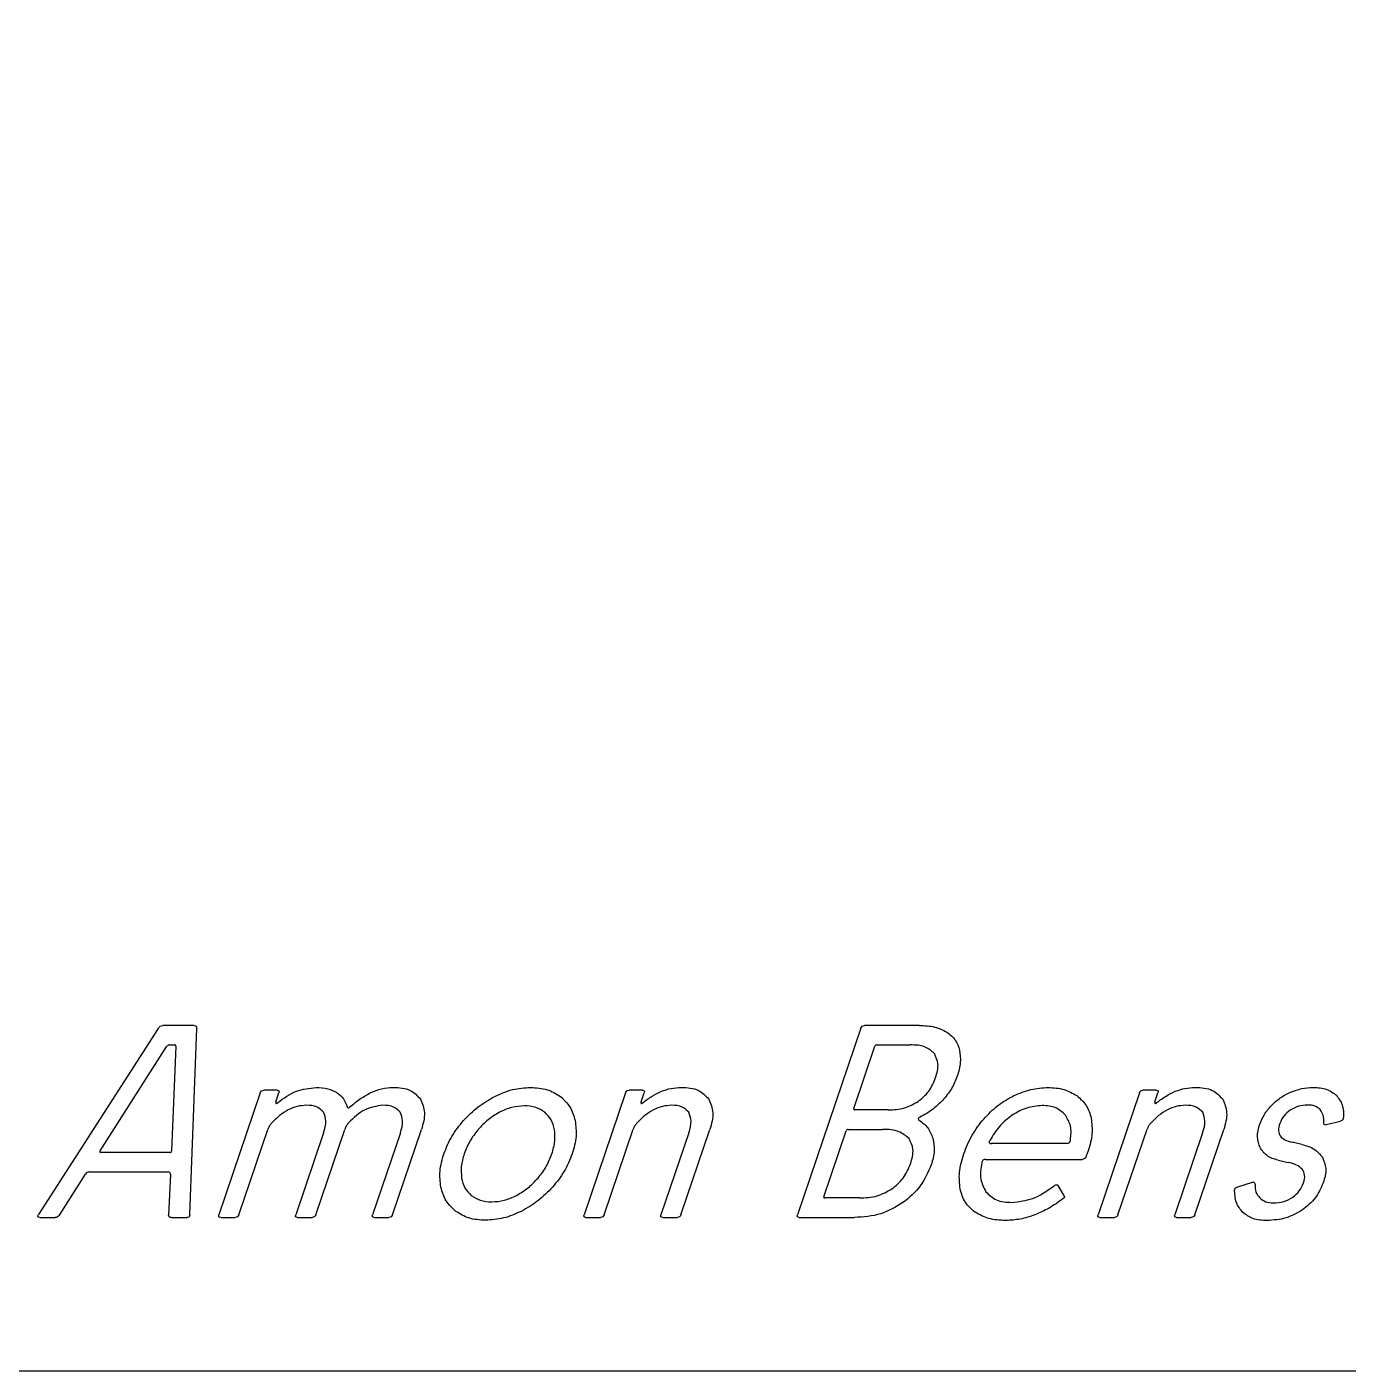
# Model space of a CAD drawing. Header units: millimetres. Extents: x 28 to 158, y -80 to -45.
# Drawn here: x 97.92 to 115.13, y -80 to -62.5 of the extents above; entities that cross this region are included whole.
import ezdxf

# ---------------------------------------------------------------- set-up
doc = ezdxf.new("R2010")
doc.units = ezdxf.units.MM
doc.layers.get('0').update_dxf_attribs({"linetype": 'CONTINUOUS'})

msp = doc.modelspace()

# ---------------------------------------------------------------- linework, layer by layer
for p, q in [((99.629, -75.539), (98.07, -77.961)), ((100.095, -75.5), (99.688, -75.5)), ((100.041, -77.961), (100.129, -75.539)), ((108.78, -75.536), (107.954, -77.964)), ((109.542, -75.5), (108.828, -75.5)), ((98.873, -77.132), (99.742, -75.771)), ((99.77, -75.754), (99.841, -75.754)), ((99.857, -75.771), (99.801, -77.132)), ((108.688, -76.582), (108.964, -75.771)), ((108.988, -75.754), (109.424, -75.754)), ((100.958, -76.379), (100.419, -77.964)), ((101.177, -76.343), (101.005, -76.343)), ((101.16, -76.496), (101.2, -76.379)), ((105.715, -76.379), (105.176, -77.964)), ((105.934, -76.343), (105.763, -76.343)), ((105.918, -76.496), (105.958, -76.379)), ((112.408, -76.379), (111.869, -77.964)), ((112.627, -76.343), (112.455, -76.343)), ((112.61, -76.496), (112.65, -76.379)), ((109.136, -76.6), (108.7, -76.6)), ((114.828, -76.793), (114.843, -76.789)), ((114.843, -76.789), (115.025, -76.746)), ((115.065, -76.714), (115.066, -76.7)), ((100.679, -77.964), (101.057, -76.854)), ((101.782, -76.896), (101.419, -77.964)), ((101.679, -77.964), (102.057, -76.854)), ((102.782, -76.896), (102.419, -77.964)), ((102.679, -77.964), (103.057, -76.854)), ((105.437, -77.964), (105.815, -76.85)), ((106.539, -76.896), (106.176, -77.964)), ((106.437, -77.964), (106.814, -76.854)), ((108.299, -77.729), (108.59, -76.871)), ((108.614, -76.854), (109.064, -76.854)), ((110.452, -77.014), (110.462, -76.996)), ((112.129, -77.964), (112.508, -76.85)), ((113.232, -76.896), (112.869, -77.964)), ((113.129, -77.964), (113.507, -76.854)), ((99.78, -77.154), (98.88, -77.154)), ((111.463, -77.036), (110.481, -77.036)), ((114.526, -77.05), (114.396, -77.021)), ((110.403, -77.243), (111.664, -77.243)), ((114.214, -77.254), (114.347, -77.282)), ((98.341, -77.971), (98.68, -77.436)), ((98.729, -77.407), (99.758, -77.407)), ((99.788, -77.436), (99.763, -77.971)), ((111.426, -77.711), (111.352, -77.582)), ((113.649, -77.632), (113.648, -77.646)), ((113.876, -77.543), (113.684, -77.604)), ((113.892, -77.539), (113.876, -77.543)), ((108.761, -77.746), (108.311, -77.746)), ((98.085, -78), (98.285, -78)), ((99.799, -78), (99.999, -78)), ((100.04, -77.975), (100.041, -77.961)), ((100.442, -78), (100.632, -78)), ((101.442, -78), (101.632, -78)), ((102.442, -78), (102.632, -78)), ((105.199, -78), (105.389, -78)), ((106.199, -78), (106.389, -78)), ((107.978, -78), (108.699, -78)), ((111.892, -78), (112.082, -78)), ((112.892, -78), (113.082, -78))]:
    msp.add_line(p, q)
msp.add_lwpolyline([(28.094, -80), (28.094, -45), (158.094, -45), (158.094, -80)], close=True)
for points, knots in [([(99.629, -75.539), (99.636, -75.528), (99.65, -75.506), (99.676, -75.502), (99.688, -75.5)], [0, 0, 0, 0, 0.003875603, 0.007471311, 0.007471311, 0.007471311, 0.007471311]), ([(100.095, -75.5), (100.107, -75.502), (100.129, -75.505), (100.129, -75.528), (100.129, -75.539)], [0, 0, 0, 0, 0.002959144, 0.00595074, 0.00595074, 0.00595074, 0.00595074]), ([(108.78, -75.536), (108.785, -75.525), (108.794, -75.505), (108.817, -75.502), (108.828, -75.5)], [0, 0, 0, 0, 0.00322778, 0.006340253, 0.006340253, 0.006340253, 0.006340253]), ([(109.542, -75.5), (109.61, -75.502), (109.736, -75.506), (109.849, -75.561), (109.9, -75.586)], [0, 0, 0, 0, 0.0203226, 0.03722103, 0.03722103, 0.03722103, 0.03722103]), ([(109.9, -75.586), (109.94, -75.617), (110.02, -75.678), (110.051, -75.774), (110.067, -75.821)], [0, 0, 0, 0, 0.01485995, 0.02945715, 0.02945715, 0.02945715, 0.02945715]), ([(99.77, -75.754), (99.765, -75.755), (99.754, -75.757), (99.747, -75.766), (99.742, -75.771)], [0, 0, 0, 0, 0.001471724, 0.003372284, 0.003372284, 0.003372284, 0.003372284]), ([(99.857, -75.771), (99.856, -75.766), (99.855, -75.757), (99.846, -75.755), (99.841, -75.754)], [0, 0, 0, 0, 0.001408564, 0.002593998, 0.002593998, 0.002593998, 0.002593998]), ([(108.988, -75.754), (108.982, -75.754), (108.971, -75.756), (108.966, -75.766), (108.964, -75.771)], [0, 0, 0, 0, 0.001556469, 0.003171545, 0.003171545, 0.003171545, 0.003171545]), ([(109.739, -75.866), (109.701, -75.833), (109.611, -75.757), (109.492, -75.755), (109.424, -75.754)], [0, 0, 0, 0, 0.014705, 0.03439807, 0.03439807, 0.03439807, 0.03439807]), ([(109.754, -76.179), (109.772, -76.119), (109.805, -76.011), (109.759, -75.91), (109.739, -75.866)], [0, 0, 0, 0, 0.01806626, 0.03225028, 0.03225028, 0.03225028, 0.03225028]), ([(110.067, -75.821), (110.073, -75.875), (110.086, -75.99), (110.053, -76.101), (110.035, -76.161)], [0, 0, 0, 0, 0.01600541, 0.03439255, 0.03439255, 0.03439255, 0.03439255]), ([(109.527, -76.489), (109.577, -76.448), (109.678, -76.363), (109.728, -76.241), (109.754, -76.179)], [0, 0, 0, 0, 0.01904591, 0.03899679, 0.03899679, 0.03899679, 0.03899679]), ([(110.035, -76.161), (110.012, -76.217), (109.966, -76.331), (109.887, -76.425), (109.847, -76.473)], [0, 0, 0, 0, 0.01806975, 0.03669012, 0.03669012, 0.03669012, 0.03669012]), ([(100.958, -76.379), (100.962, -76.368), (100.972, -76.348), (100.994, -76.344), (101.005, -76.343)], [0, 0, 0, 0, 0.003227731, 0.006339747, 0.006339747, 0.006339747, 0.006339747]), ([(101.177, -76.343), (101.187, -76.344), (101.207, -76.348), (101.203, -76.368), (101.2, -76.379)], [0, 0, 0, 0, 0.002538293, 0.00521688, 0.00521688, 0.00521688, 0.00521688]), ([(101.186, -76.504), (101.264, -76.446), (101.413, -76.336), (101.597, -76.317), (101.685, -76.307)], [0, 0, 0, 0, 0.02833681, 0.05448968, 0.05448968, 0.05448968, 0.05448968]), ([(101.685, -76.307), (101.738, -76.309), (101.833, -76.312), (101.918, -76.355), (101.957, -76.375)], [0, 0, 0, 0, 0.01545422, 0.02830127, 0.02830127, 0.02830127, 0.02830127]), ([(101.957, -76.375), (101.988, -76.4), (102.049, -76.449), (102.075, -76.524), (102.089, -76.561)], [0, 0, 0, 0, 0.0115487, 0.02314949, 0.02314949, 0.02314949, 0.02314949]), ([(102.124, -76.561), (102.17, -76.523), (102.255, -76.452), (102.353, -76.399), (102.399, -76.373)], [0, 0, 0, 0, 0.01759836, 0.03330357, 0.03330357, 0.03330357, 0.03330357]), ([(102.399, -76.373), (102.444, -76.354), (102.537, -76.315), (102.638, -76.31), (102.689, -76.307)], [0, 0, 0, 0, 0.01477288, 0.02997764, 0.02997764, 0.02997764, 0.02997764]), ([(102.689, -76.307), (102.767, -76.31), (102.908, -76.315), (103.004, -76.416), (103.046, -76.461)], [0, 0, 0, 0, 0.02246292, 0.04023932, 0.04023932, 0.04023932, 0.04023932]), ([(103.046, -76.461), (103.068, -76.519), (103.118, -76.647), (103.078, -76.781), (103.057, -76.854)], [0, 0, 0, 0, 0.01817319, 0.04028568, 0.04028568, 0.04028568, 0.04028568]), ([(103.605, -76.738), (103.666, -76.675), (103.787, -76.551), (103.937, -76.466), (104.012, -76.423)], [0, 0, 0, 0, 0.02600228, 0.05164081, 0.05164081, 0.05164081, 0.05164081]), ([(104.012, -76.423), (104.088, -76.389), (104.237, -76.323), (104.399, -76.312), (104.478, -76.307)], [0, 0, 0, 0, 0.02476301, 0.04838325, 0.04838325, 0.04838325, 0.04838325]), ([(104.478, -76.307), (104.552, -76.311), (104.691, -76.318), (104.81, -76.389), (104.866, -76.423)], [0, 0, 0, 0, 0.02166433, 0.04099933, 0.04099933, 0.04099933, 0.04099933]), ([(104.866, -76.423), (104.912, -76.466), (105.005, -76.553), (105.041, -76.675), (105.059, -76.738)], [0, 0, 0, 0, 0.0184564, 0.03752002, 0.03752002, 0.03752002, 0.03752002]), ([(105.715, -76.379), (105.72, -76.368), (105.729, -76.348), (105.752, -76.344), (105.763, -76.343)], [0, 0, 0, 0, 0.003227731, 0.006339747, 0.006339747, 0.006339747, 0.006339747]), ([(105.934, -76.343), (105.944, -76.344), (105.964, -76.348), (105.96, -76.368), (105.958, -76.379)], [0, 0, 0, 0, 0.002538293, 0.00521688, 0.00521688, 0.00521688, 0.00521688]), ([(105.944, -76.504), (105.982, -76.474), (106.057, -76.416), (106.142, -76.376), (106.183, -76.357)], [0, 0, 0, 0, 0.01461664, 0.02811044, 0.02811044, 0.02811044, 0.02811044]), ([(106.183, -76.357), (106.224, -76.343), (106.308, -76.313), (106.397, -76.309), (106.443, -76.307)], [0, 0, 0, 0, 0.01307349, 0.02659204, 0.02659204, 0.02659204, 0.02659204]), ([(106.443, -76.307), (106.521, -76.31), (106.662, -76.315), (106.758, -76.416), (106.801, -76.461)], [0, 0, 0, 0, 0.02250709, 0.0403854, 0.0403854, 0.0403854, 0.0403854]), ([(106.801, -76.461), (106.824, -76.519), (106.875, -76.647), (106.835, -76.78), (106.814, -76.854)], [0, 0, 0, 0, 0.01820978, 0.04031464, 0.04031464, 0.04031464, 0.04031464]), ([(109.847, -76.473), (109.802, -76.517), (109.714, -76.605), (109.605, -76.664), (109.551, -76.693)], [0, 0, 0, 0, 0.01872712, 0.03703558, 0.03703558, 0.03703558, 0.03703558]), ([(110.38, -76.718), (110.439, -76.656), (110.554, -76.535), (110.7, -76.454), (110.772, -76.414)], [0, 0, 0, 0, 0.0253446, 0.04986899, 0.04986899, 0.04986899, 0.04986899]), ([(110.772, -76.414), (110.845, -76.383), (110.989, -76.322), (111.145, -76.312), (111.221, -76.307)], [0, 0, 0, 0, 0.02364736, 0.04645638, 0.04645638, 0.04645638, 0.04645638]), ([(111.221, -76.307), (111.291, -76.311), (111.424, -76.317), (111.539, -76.383), (111.594, -76.414)], [0, 0, 0, 0, 0.02073685, 0.0392591, 0.0392591, 0.0392591, 0.0392591]), ([(111.594, -76.414), (111.638, -76.454), (111.729, -76.534), (111.764, -76.65), (111.781, -76.709)], [0, 0, 0, 0, 0.01753011, 0.03555349, 0.03555349, 0.03555349, 0.03555349]), ([(112.408, -76.379), (112.412, -76.368), (112.422, -76.348), (112.444, -76.344), (112.455, -76.343)], [0, 0, 0, 0, 0.003227731, 0.006339747, 0.006339747, 0.006339747, 0.006339747]), ([(112.627, -76.343), (112.637, -76.344), (112.657, -76.348), (112.653, -76.368), (112.65, -76.379)], [0, 0, 0, 0, 0.002538293, 0.00521688, 0.00521688, 0.00521688, 0.00521688]), ([(112.636, -76.504), (112.675, -76.474), (112.75, -76.416), (112.835, -76.376), (112.876, -76.357)], [0, 0, 0, 0, 0.01461664, 0.02811044, 0.02811044, 0.02811044, 0.02811044]), ([(112.876, -76.357), (112.917, -76.343), (113.001, -76.313), (113.09, -76.309), (113.135, -76.307)], [0, 0, 0, 0, 0.01307394, 0.02659202, 0.02659202, 0.02659202, 0.02659202]), ([(113.135, -76.307), (113.214, -76.31), (113.355, -76.315), (113.451, -76.416), (113.494, -76.461)], [0, 0, 0, 0, 0.02250709, 0.0403854, 0.0403854, 0.0403854, 0.0403854]), ([(113.494, -76.461), (113.517, -76.519), (113.568, -76.647), (113.528, -76.78), (113.507, -76.854)], [0, 0, 0, 0, 0.01820965, 0.04031443, 0.04031443, 0.04031443, 0.04031443]), ([(114.127, -76.543), (114.164, -76.508), (114.238, -76.437), (114.33, -76.392), (114.377, -76.37)], [0, 0, 0, 0, 0.01516876, 0.03056656, 0.03056656, 0.03056656, 0.03056656]), ([(114.377, -76.37), (114.425, -76.351), (114.521, -76.315), (114.624, -76.31), (114.675, -76.307)], [0, 0, 0, 0, 0.01540514, 0.03061565, 0.03061565, 0.03061565, 0.03061565]), ([(114.675, -76.307), (114.735, -76.31), (114.845, -76.315), (114.933, -76.379), (114.974, -76.409)], [0, 0, 0, 0, 0.01749099, 0.03224718, 0.03224718, 0.03224718, 0.03224718]), ([(114.974, -76.409), (115.003, -76.449), (115.067, -76.535), (115.067, -76.642), (115.066, -76.7)], [0, 0, 0, 0, 0.01443589, 0.0312698, 0.0312698, 0.0312698, 0.0312698]), ([(101.322, -76.6), (101.283, -76.623), (101.201, -76.671), (101.136, -76.74), (101.101, -76.775)], [0, 0, 0, 0, 0.01356243, 0.02824075, 0.02824075, 0.02824075, 0.02824075]), ([(101.16, -76.496), (101.159, -76.501), (101.157, -76.507), (101.161, -76.512), (101.163, -76.514)], [0, 0, 0, 0, 0.001173307, 0.001947182, 0.001947182, 0.001947182, 0.001947182]), ([(101.163, -76.514), (101.167, -76.514), (101.176, -76.514), (101.182, -76.508), (101.186, -76.504)], [0, 0, 0, 0, 0.000971139, 0.002648645, 0.002648645, 0.002648645, 0.002648645]), ([(101.557, -76.539), (101.517, -76.542), (101.435, -76.548), (101.36, -76.582), (101.322, -76.6)], [0, 0, 0, 0, 0.01186346, 0.02444382, 0.02444382, 0.02444382, 0.02444382]), ([(101.783, -76.63), (101.756, -76.604), (101.694, -76.543), (101.606, -76.541), (101.557, -76.539)], [0, 0, 0, 0, 0.0109606, 0.025192, 0.025192, 0.025192, 0.025192]), ([(101.782, -76.896), (101.798, -76.845), (101.827, -76.755), (101.796, -76.668), (101.783, -76.63)], [0, 0, 0, 0, 0.01569183, 0.02726353, 0.02726353, 0.02726353, 0.02726353]), ([(102.089, -76.561), (102.092, -76.566), (102.102, -76.58), (102.116, -76.568), (102.124, -76.561)], [0, 0, 0, 0, 0.001721043, 0.004416826, 0.004416826, 0.004416826, 0.004416826]), ([(102.553, -76.539), (102.473, -76.551), (102.3, -76.578), (102.175, -76.701), (102.107, -76.768)], [0, 0, 0, 0, 0.02362542, 0.05122479, 0.05122479, 0.05122479, 0.05122479]), ([(102.781, -76.63), (102.754, -76.604), (102.691, -76.543), (102.603, -76.541), (102.553, -76.539)], [0, 0, 0, 0, 0.01106571, 0.02534089, 0.02534089, 0.02534089, 0.02534089]), ([(102.782, -76.896), (102.798, -76.845), (102.827, -76.755), (102.795, -76.668), (102.781, -76.63)], [0, 0, 0, 0, 0.01568341, 0.02728928, 0.02728928, 0.02728928, 0.02728928]), ([(104.074, -76.63), (104.022, -76.661), (103.918, -76.723), (103.835, -76.812), (103.793, -76.857)], [0, 0, 0, 0, 0.01791984, 0.03624671, 0.03624671, 0.03624671, 0.03624671]), ([(104.397, -76.546), (104.342, -76.55), (104.229, -76.558), (104.126, -76.606), (104.074, -76.63)], [0, 0, 0, 0, 0.01642807, 0.03364286, 0.03364286, 0.03364286, 0.03364286]), ([(104.663, -76.63), (104.625, -76.606), (104.544, -76.554), (104.448, -76.549), (104.397, -76.546)], [0, 0, 0, 0, 0.01332584, 0.02834048, 0.02834048, 0.02834048, 0.02834048]), ([(104.79, -76.857), (104.779, -76.812), (104.757, -76.725), (104.694, -76.661), (104.663, -76.63)], [0, 0, 0, 0, 0.01354565, 0.02640941, 0.02640941, 0.02640941, 0.02640941]), ([(106.079, -76.6), (106.04, -76.623), (105.958, -76.671), (105.893, -76.74), (105.859, -76.775)], [0, 0, 0, 0, 0.01356203, 0.0282407, 0.0282407, 0.0282407, 0.0282407]), ([(105.918, -76.496), (105.916, -76.501), (105.914, -76.507), (105.918, -76.512), (105.92, -76.514)], [0, 0, 0, 0, 0.001173237, 0.001946831, 0.001946831, 0.001946831, 0.001946831]), ([(105.92, -76.514), (105.924, -76.514), (105.933, -76.514), (105.939, -76.508), (105.944, -76.504)], [0, 0, 0, 0, 0.000971139, 0.002648645, 0.002648645, 0.002648645, 0.002648645]), ([(106.314, -76.539), (106.274, -76.542), (106.192, -76.548), (106.117, -76.582), (106.079, -76.6)], [0, 0, 0, 0, 0.01186346, 0.02444382, 0.02444382, 0.02444382, 0.02444382]), ([(106.54, -76.63), (106.513, -76.604), (106.451, -76.543), (106.363, -76.541), (106.314, -76.539)], [0, 0, 0, 0, 0.0109606, 0.025192, 0.025192, 0.025192, 0.025192]), ([(106.539, -76.896), (106.555, -76.845), (106.584, -76.755), (106.553, -76.668), (106.54, -76.63)], [0, 0, 0, 0, 0.01569174, 0.02726332, 0.02726332, 0.02726332, 0.02726332]), ([(108.688, -76.582), (108.687, -76.587), (108.685, -76.597), (108.695, -76.599), (108.7, -76.6)], [0, 0, 0, 0, 0.001339324, 0.002607806, 0.002607806, 0.002607806, 0.002607806]), ([(109.136, -76.6), (109.209, -76.596), (109.348, -76.589), (109.469, -76.522), (109.527, -76.489)], [0, 0, 0, 0, 0.02156593, 0.04114728, 0.04114728, 0.04114728, 0.04114728]), ([(111.141, -76.543), (111.073, -76.549), (110.933, -76.561), (110.812, -76.633), (110.75, -76.67)], [0, 0, 0, 0, 0.02021144, 0.04160835, 0.04160835, 0.04160835, 0.04160835]), ([(111.444, -76.666), (111.404, -76.63), (111.319, -76.553), (111.203, -76.546), (111.141, -76.543)], [0, 0, 0, 0, 0.01556788, 0.03358108, 0.03358108, 0.03358108, 0.03358108]), ([(112.772, -76.6), (112.733, -76.623), (112.651, -76.671), (112.586, -76.74), (112.551, -76.775)], [0, 0, 0, 0, 0.01356243, 0.02824075, 0.02824075, 0.02824075, 0.02824075]), ([(112.61, -76.496), (112.609, -76.501), (112.607, -76.507), (112.611, -76.512), (112.613, -76.514)], [0, 0, 0, 0, 0.001173307, 0.001947182, 0.001947182, 0.001947182, 0.001947182]), ([(112.613, -76.514), (112.617, -76.514), (112.626, -76.514), (112.632, -76.508), (112.636, -76.504)], [0, 0, 0, 0, 0.000971139, 0.002648645, 0.002648645, 0.002648645, 0.002648645]), ([(113.007, -76.539), (112.967, -76.542), (112.885, -76.548), (112.81, -76.582), (112.772, -76.6)], [0, 0, 0, 0, 0.01186346, 0.02444382, 0.02444382, 0.02444382, 0.02444382]), ([(113.233, -76.63), (113.206, -76.604), (113.144, -76.543), (113.056, -76.541), (113.007, -76.539)], [0, 0, 0, 0, 0.0109606, 0.025192, 0.025192, 0.025192, 0.025192]), ([(113.232, -76.896), (113.248, -76.845), (113.277, -76.755), (113.246, -76.668), (113.233, -76.63)], [0, 0, 0, 0, 0.01569183, 0.02726353, 0.02726353, 0.02726353, 0.02726353]), ([(113.976, -76.786), (113.994, -76.742), (114.031, -76.653), (114.094, -76.58), (114.127, -76.543)], [0, 0, 0, 0, 0.01402911, 0.02873708, 0.02873708, 0.02873708, 0.02873708]), ([(114.372, -76.604), (114.342, -76.627), (114.282, -76.673), (114.252, -76.742), (114.237, -76.775)], [0, 0, 0, 0, 0.01135852, 0.02212726, 0.02212726, 0.02212726, 0.02212726]), ([(114.597, -76.536), (114.557, -76.538), (114.476, -76.544), (114.407, -76.584), (114.372, -76.604)], [0, 0, 0, 0, 0.01199194, 0.02376379, 0.02376379, 0.02376379, 0.02376379]), ([(114.764, -76.596), (114.742, -76.579), (114.694, -76.54), (114.631, -76.537), (114.597, -76.536)], [0, 0, 0, 0, 0.00818358, 0.01818475, 0.01818475, 0.01818475, 0.01818475]), ([(114.809, -76.764), (114.81, -76.731), (114.811, -76.671), (114.779, -76.62), (114.764, -76.596)], [0, 0, 0, 0, 0.00958132, 0.0177267, 0.0177267, 0.0177267, 0.0177267]), ([(101.101, -76.775), (101.092, -76.787), (101.074, -76.811), (101.062, -76.84), (101.057, -76.854)], [0, 0, 0, 0, 0.00456983, 0.009070908, 0.009070908, 0.009070908, 0.009070908]), ([(102.107, -76.768), (102.097, -76.781), (102.075, -76.806), (102.063, -76.838), (102.057, -76.854)], [0, 0, 0, 0, 0.00490928, 0.01000988, 0.01000988, 0.01000988, 0.01000988]), ([(103.349, -77.171), (103.38, -77.094), (103.443, -76.936), (103.551, -76.804), (103.605, -76.738)], [0, 0, 0, 0, 0.02491601, 0.05065935, 0.05065935, 0.05065935, 0.05065935]), ([(105.059, -76.738), (105.067, -76.807), (105.084, -76.954), (105.042, -77.096), (105.02, -77.171)], [0, 0, 0, 0, 0.0207889, 0.04396217, 0.04396217, 0.04396217, 0.04396217]), ([(105.859, -76.775), (105.849, -76.787), (105.831, -76.81), (105.821, -76.837), (105.815, -76.85)], [0, 0, 0, 0, 0.004479195, 0.008698082, 0.008698082, 0.008698082, 0.008698082]), ([(109.551, -76.693), (109.538, -76.699), (109.517, -76.709), (109.532, -76.726), (109.537, -76.732)], [0, 0, 0, 0, 0.003224699, 0.005422584, 0.005422584, 0.005422584, 0.005422584]), ([(109.537, -76.732), (109.579, -76.763), (109.662, -76.823), (109.699, -76.92), (109.718, -76.968)], [0, 0, 0, 0, 0.01511594, 0.03026357, 0.03026357, 0.03026357, 0.03026357]), ([(110.12, -77.171), (110.153, -77.089), (110.217, -76.925), (110.326, -76.786), (110.38, -76.718)], [0, 0, 0, 0, 0.02652045, 0.05251329, 0.05251329, 0.05251329, 0.05251329]), ([(110.75, -76.67), (110.691, -76.715), (110.574, -76.805), (110.499, -76.933), (110.462, -76.996)], [0, 0, 0, 0, 0.02203377, 0.04392007, 0.04392007, 0.04392007, 0.04392007]), ([(111.51, -76.993), (111.517, -76.93), (111.53, -76.814), (111.471, -76.713), (111.444, -76.666)], [0, 0, 0, 0, 0.0183483, 0.034127, 0.034127, 0.034127, 0.034127]), ([(111.781, -76.709), (111.788, -76.776), (111.804, -76.919), (111.763, -77.058), (111.741, -77.132)], [0, 0, 0, 0, 0.01997964, 0.0429008, 0.0429008, 0.0429008, 0.0429008]), ([(112.551, -76.775), (112.542, -76.787), (112.524, -76.81), (112.513, -76.837), (112.508, -76.85)], [0, 0, 0, 0, 0.00447892, 0.008698005, 0.008698005, 0.008698005, 0.008698005]), ([(113.98, -77.091), (113.964, -77.045), (113.931, -76.944), (113.96, -76.841), (113.976, -76.786)], [0, 0, 0, 0, 0.01435449, 0.03117741, 0.03117741, 0.03117741, 0.03117741]), ([(114.237, -76.775), (114.227, -76.807), (114.21, -76.863), (114.232, -76.916), (114.242, -76.939)], [0, 0, 0, 0, 0.00961519, 0.01691499, 0.01691499, 0.01691499, 0.01691499]), ([(114.828, -76.793), (114.821, -76.791), (114.808, -76.787), (114.808, -76.773), (114.809, -76.764)], [0, 0, 0, 0, 0.001700357, 0.003870474, 0.003870474, 0.003870474, 0.003870474]), ([(115.065, -76.714), (115.061, -76.721), (115.052, -76.737), (115.035, -76.743), (115.025, -76.746)], [0, 0, 0, 0, 0.002310612, 0.00523589, 0.00523589, 0.00523589, 0.00523589]), ([(103.793, -76.857), (103.755, -76.906), (103.68, -77.002), (103.635, -77.115), (103.613, -77.171)], [0, 0, 0, 0, 0.0183608, 0.03638478, 0.03638478, 0.03638478, 0.03638478]), ([(104.756, -77.171), (104.772, -77.117), (104.803, -77.014), (104.794, -76.907), (104.79, -76.857)], [0, 0, 0, 0, 0.01685185, 0.03185701, 0.03185701, 0.03185701, 0.03185701]), ([(108.614, -76.854), (108.609, -76.854), (108.597, -76.856), (108.593, -76.866), (108.59, -76.871)], [0, 0, 0, 0, 0.001556926, 0.003171977, 0.003171977, 0.003171977, 0.003171977]), ([(109.408, -76.971), (109.366, -76.937), (109.267, -76.857), (109.138, -76.855), (109.064, -76.854)], [0, 0, 0, 0, 0.01581209, 0.03729067, 0.03729067, 0.03729067, 0.03729067]), ([(109.427, -77.3), (109.446, -77.237), (109.48, -77.124), (109.43, -77.018), (109.408, -76.971)], [0, 0, 0, 0, 0.01900664, 0.03396762, 0.03396762, 0.03396762, 0.03396762]), ([(109.718, -76.968), (109.728, -77.023), (109.748, -77.139), (109.714, -77.254), (109.697, -77.314)], [0, 0, 0, 0, 0.01642543, 0.03512156, 0.03512156, 0.03512156, 0.03512156]), ([(111.463, -77.036), (111.475, -77.034), (111.501, -77.03), (111.507, -77.005), (111.51, -76.993)], [0, 0, 0, 0, 0.00347929, 0.006969573, 0.006969573, 0.006969573, 0.006969573]), ([(114.242, -76.939), (114.261, -76.957), (114.304, -76.999), (114.363, -77.013), (114.396, -77.021)], [0, 0, 0, 0, 0.00769196, 0.01775361, 0.01775361, 0.01775361, 0.01775361]), ([(98.873, -77.132), (98.87, -77.138), (98.865, -77.149), (98.875, -77.152), (98.88, -77.154)], [0, 0, 0, 0, 0.001648104, 0.002843467, 0.002843467, 0.002843467, 0.002843467]), ([(99.78, -77.154), (99.786, -77.153), (99.799, -77.151), (99.801, -77.138), (99.801, -77.132)], [0, 0, 0, 0, 0.001696604, 0.003393474, 0.003393474, 0.003393474, 0.003393474]), ([(103.31, -77.605), (103.302, -77.536), (103.285, -77.389), (103.327, -77.246), (103.349, -77.171)], [0, 0, 0, 0, 0.02078882, 0.04396147, 0.04396147, 0.04396147, 0.04396147]), ([(103.613, -77.171), (103.597, -77.226), (103.566, -77.329), (103.575, -77.435), (103.58, -77.486)], [0, 0, 0, 0, 0.01685175, 0.03185689, 0.03185689, 0.03185689, 0.03185689]), ([(104.576, -77.486), (104.614, -77.437), (104.689, -77.341), (104.734, -77.228), (104.756, -77.171)], [0, 0, 0, 0, 0.0183608, 0.03638478, 0.03638478, 0.03638478, 0.03638478]), ([(105.02, -77.171), (104.989, -77.249), (104.926, -77.407), (104.818, -77.538), (104.764, -77.605)], [0, 0, 0, 0, 0.02491461, 0.05065847, 0.05065847, 0.05065847, 0.05065847]), ([(110.073, -77.627), (110.066, -77.555), (110.051, -77.401), (110.096, -77.252), (110.12, -77.171)], [0, 0, 0, 0, 0.0213096, 0.04618013, 0.04618013, 0.04618013, 0.04618013]), ([(110.452, -77.014), (110.453, -77.02), (110.453, -77.036), (110.47, -77.036), (110.481, -77.036)], [0, 0, 0, 0, 0.001644587, 0.004198136, 0.004198136, 0.004198136, 0.004198136]), ([(111.741, -77.132), (111.735, -77.148), (111.726, -77.176), (111.714, -77.203), (111.709, -77.214)], [0, 0, 0, 0, 0.005027075, 0.008799462, 0.008799462, 0.008799462, 0.008799462]), ([(114.214, -77.254), (114.162, -77.239), (114.065, -77.212), (114.007, -77.13), (113.98, -77.091)], [0, 0, 0, 0, 0.01549942, 0.0292892, 0.0292892, 0.0292892, 0.0292892]), ([(114.526, -77.05), (114.583, -77.065), (114.689, -77.094), (114.76, -77.177), (114.793, -77.216)], [0, 0, 0, 0, 0.01712803, 0.03209558, 0.03209558, 0.03209558, 0.03209558]), ([(109.185, -77.629), (109.237, -77.585), (109.345, -77.495), (109.399, -77.366), (109.427, -77.3)], [0, 0, 0, 0, 0.02028162, 0.04136013, 0.04136013, 0.04136013, 0.04136013]), ([(109.697, -77.314), (109.655, -77.41), (109.572, -77.604), (109.411, -77.739), (109.329, -77.807)], [0, 0, 0, 0, 0.0308306, 0.0622483, 0.0622483, 0.0622483, 0.0622483]), ([(110.355, -77.289), (110.343, -77.361), (110.32, -77.493), (110.381, -77.611), (110.408, -77.664)], [0, 0, 0, 0, 0.02119774, 0.03879918, 0.03879918, 0.03879918, 0.03879918]), ([(110.403, -77.243), (110.39, -77.245), (110.364, -77.25), (110.358, -77.276), (110.355, -77.289)], [0, 0, 0, 0, 0.003536608, 0.007309546, 0.007309546, 0.007309546, 0.007309546]), ([(111.709, -77.214), (111.703, -77.223), (111.692, -77.239), (111.673, -77.241), (111.664, -77.243)], [0, 0, 0, 0, 0.002916155, 0.005578209, 0.005578209, 0.005578209, 0.005578209]), ([(114.529, -77.371), (114.506, -77.351), (114.453, -77.306), (114.385, -77.291), (114.347, -77.282)], [0, 0, 0, 0, 0.00910896, 0.02056665, 0.02056665, 0.02056665, 0.02056665]), ([(114.793, -77.216), (114.812, -77.265), (114.855, -77.374), (114.821, -77.487), (114.802, -77.55)], [0, 0, 0, 0, 0.01529029, 0.0342801, 0.0342801, 0.0342801, 0.0342801]), ([(98.729, -77.407), (98.72, -77.409), (98.7, -77.412), (98.687, -77.427), (98.68, -77.436)], [0, 0, 0, 0, 0.002748056, 0.005852226, 0.005852226, 0.005852226, 0.005852226]), ([(99.788, -77.436), (99.786, -77.427), (99.783, -77.411), (99.766, -77.408), (99.758, -77.407)], [0, 0, 0, 0, 0.002283544, 0.004566355, 0.004566355, 0.004566355, 0.004566355]), ([(103.58, -77.486), (103.59, -77.53), (103.612, -77.618), (103.675, -77.681), (103.706, -77.713)], [0, 0, 0, 0, 0.01354565, 0.02640971, 0.02640971, 0.02640971, 0.02640971]), ([(104.295, -77.713), (104.347, -77.682), (104.451, -77.62), (104.534, -77.531), (104.576, -77.486)], [0, 0, 0, 0, 0.01792024, 0.03624676, 0.03624676, 0.03624676, 0.03624676]), ([(114.545, -77.55), (114.555, -77.515), (114.574, -77.453), (114.543, -77.397), (114.529, -77.371)], [0, 0, 0, 0, 0.0102943, 0.01859375, 0.01859375, 0.01859375, 0.01859375]), ([(103.503, -77.92), (103.457, -77.877), (103.364, -77.79), (103.328, -77.668), (103.31, -77.605)], [0, 0, 0, 0, 0.0184561, 0.03751888, 0.03751888, 0.03751888, 0.03751888]), ([(104.764, -77.605), (104.703, -77.668), (104.582, -77.792), (104.432, -77.877), (104.357, -77.92)], [0, 0, 0, 0, 0.02600368, 0.05164305, 0.05164305, 0.05164305, 0.05164305]), ([(108.761, -77.746), (108.84, -77.743), (108.99, -77.736), (109.122, -77.663), (109.185, -77.629)], [0, 0, 0, 0, 0.02346397, 0.0445294, 0.0445294, 0.0445294, 0.0445294]), ([(110.267, -77.932), (110.22, -77.892), (110.125, -77.81), (110.09, -77.689), (110.073, -77.627)], [0, 0, 0, 0, 0.01809371, 0.03692848, 0.03692848, 0.03692848, 0.03692848]), ([(110.408, -77.664), (110.451, -77.705), (110.546, -77.794), (110.677, -77.8), (110.748, -77.804)], [0, 0, 0, 0, 0.01724893, 0.03783498, 0.03783498, 0.03783498, 0.03783498]), ([(110.748, -77.804), (110.84, -77.793), (111.037, -77.77), (111.2, -77.657), (111.287, -77.596)], [0, 0, 0, 0, 0.02734459, 0.05847611, 0.05847611, 0.05847611, 0.05847611]), ([(111.287, -77.596), (111.3, -77.584), (111.321, -77.566), (111.344, -77.578), (111.352, -77.582)], [0, 0, 0, 0, 0.004860333, 0.007315367, 0.007315367, 0.007315367, 0.007315367]), ([(113.753, -77.932), (113.721, -77.892), (113.656, -77.809), (113.651, -77.702), (113.648, -77.646)], [0, 0, 0, 0, 0.01485671, 0.0311126, 0.0311126, 0.0311126, 0.0311126]), ([(113.649, -77.632), (113.653, -77.626), (113.661, -77.611), (113.676, -77.606), (113.684, -77.604)], [0, 0, 0, 0, 0.00217008, 0.004651157, 0.004651157, 0.004651157, 0.004651157]), ([(113.892, -77.539), (113.898, -77.541), (113.912, -77.545), (113.913, -77.56), (113.914, -77.568)], [0, 0, 0, 0, 0.00178167, 0.004009876, 0.004009876, 0.004009876, 0.004009876]), ([(113.914, -77.568), (113.914, -77.603), (113.915, -77.67), (113.957, -77.722), (113.977, -77.746)], [0, 0, 0, 0, 0.01025241, 0.01942876, 0.01942876, 0.01942876, 0.01942876]), ([(114.403, -77.738), (114.435, -77.712), (114.497, -77.661), (114.529, -77.587), (114.545, -77.55)], [0, 0, 0, 0, 0.01207944, 0.0238455, 0.0238455, 0.0238455, 0.0238455]), ([(114.802, -77.55), (114.772, -77.619), (114.711, -77.758), (114.592, -77.853), (114.531, -77.902)], [0, 0, 0, 0, 0.02211967, 0.0450269, 0.0450269, 0.0450269, 0.0450269]), ([(103.706, -77.713), (103.744, -77.737), (103.825, -77.789), (103.921, -77.794), (103.972, -77.796)], [0, 0, 0, 0, 0.01332502, 0.02834012, 0.02834012, 0.02834012, 0.02834012]), ([(103.972, -77.796), (104.027, -77.793), (104.14, -77.785), (104.243, -77.737), (104.295, -77.713)], [0, 0, 0, 0, 0.01642807, 0.03364286, 0.03364286, 0.03364286, 0.03364286]), ([(108.299, -77.729), (108.298, -77.734), (108.295, -77.744), (108.306, -77.746), (108.311, -77.746)], [0, 0, 0, 0, 0.001339354, 0.002607836, 0.002607836, 0.002607836, 0.002607836]), ([(109.329, -77.807), (109.235, -77.863), (109.041, -77.979), (108.815, -77.993), (108.699, -78)], [0, 0, 0, 0, 0.03242735, 0.06672824, 0.06672824, 0.06672824, 0.06672824]), ([(111.41, -77.757), (111.352, -77.8), (111.238, -77.883), (111.108, -77.939), (111.045, -77.966)], [0, 0, 0, 0, 0.02153378, 0.04222611, 0.04222611, 0.04222611, 0.04222611]), ([(111.426, -77.711), (111.429, -77.719), (111.436, -77.737), (111.42, -77.75), (111.41, -77.757)], [0, 0, 0, 0, 0.002285222, 0.005462055, 0.005462055, 0.005462055, 0.005462055]), ([(113.977, -77.746), (114.002, -77.765), (114.053, -77.804), (114.117, -77.808), (114.149, -77.811)], [0, 0, 0, 0, 0.00915412, 0.01878725, 0.01878725, 0.01878725, 0.01878725]), ([(114.149, -77.811), (114.197, -77.808), (114.287, -77.804), (114.365, -77.759), (114.403, -77.738)], [0, 0, 0, 0, 0.01395692, 0.02670955, 0.02670955, 0.02670955, 0.02670955]), ([(98.085, -78), (98.075, -77.998), (98.053, -77.993), (98.064, -77.972), (98.07, -77.961)], [0, 0, 0, 0, 0.002542454, 0.005601236, 0.005601236, 0.005601236, 0.005601236]), ([(98.341, -77.971), (98.334, -77.98), (98.319, -77.997), (98.296, -77.999), (98.285, -78)], [0, 0, 0, 0, 0.003235899, 0.006504003, 0.006504003, 0.006504003, 0.006504003]), ([(99.799, -78), (99.789, -77.999), (99.77, -77.998), (99.765, -77.98), (99.763, -77.971)], [0, 0, 0, 0, 0.002796895, 0.00514823, 0.00514823, 0.00514823, 0.00514823]), ([(100.04, -77.975), (100.036, -77.982), (100.027, -77.998), (100.009, -77.999), (99.999, -78)], [0, 0, 0, 0, 0.00236388, 0.005059932, 0.005059932, 0.005059932, 0.005059932]), ([(100.442, -78), (100.432, -77.998), (100.412, -77.995), (100.416, -77.975), (100.419, -77.964)], [0, 0, 0, 0, 0.002536964, 0.005215609, 0.005215609, 0.005215609, 0.005215609]), ([(100.679, -77.964), (100.674, -77.975), (100.665, -77.995), (100.642, -77.998), (100.632, -78)], [0, 0, 0, 0, 0.003230152, 0.006343547, 0.006343547, 0.006343547, 0.006343547]), ([(101.442, -78), (101.432, -77.998), (101.412, -77.995), (101.416, -77.975), (101.419, -77.964)], [0, 0, 0, 0, 0.002536964, 0.005215609, 0.005215609, 0.005215609, 0.005215609]), ([(101.679, -77.964), (101.674, -77.975), (101.665, -77.995), (101.642, -77.998), (101.632, -78)], [0, 0, 0, 0, 0.003229886, 0.006343738, 0.006343738, 0.006343738, 0.006343738]), ([(102.442, -78), (102.432, -77.998), (102.412, -77.995), (102.416, -77.975), (102.419, -77.964)], [0, 0, 0, 0, 0.002536518, 0.005215163, 0.005215163, 0.005215163, 0.005215163]), ([(102.679, -77.964), (102.674, -77.975), (102.665, -77.995), (102.642, -77.998), (102.632, -78)], [0, 0, 0, 0, 0.003230152, 0.006343547, 0.006343547, 0.006343547, 0.006343547]), ([(103.891, -78.036), (103.817, -78.032), (103.678, -78.025), (103.56, -77.953), (103.503, -77.92)], [0, 0, 0, 0, 0.02166433, 0.04099933, 0.04099933, 0.04099933, 0.04099933]), ([(104.357, -77.92), (104.281, -77.953), (104.132, -78.02), (103.97, -78.03), (103.891, -78.036)], [0, 0, 0, 0, 0.02476257, 0.04838328, 0.04838328, 0.04838328, 0.04838328]), ([(105.199, -78), (105.19, -77.998), (105.169, -77.995), (105.174, -77.975), (105.176, -77.964)], [0, 0, 0, 0, 0.002536518, 0.005215159, 0.005215159, 0.005215159, 0.005215159]), ([(105.437, -77.964), (105.432, -77.975), (105.422, -77.995), (105.4, -77.998), (105.389, -78)], [0, 0, 0, 0, 0.003230152, 0.006343547, 0.006343547, 0.006343547, 0.006343547]), ([(106.199, -78), (106.19, -77.998), (106.169, -77.995), (106.174, -77.975), (106.176, -77.964)], [0, 0, 0, 0, 0.002536964, 0.005215609, 0.005215609, 0.005215609, 0.005215609]), ([(106.437, -77.964), (106.432, -77.975), (106.422, -77.995), (106.4, -77.998), (106.389, -78)], [0, 0, 0, 0, 0.003230152, 0.006343547, 0.006343547, 0.006343547, 0.006343547]), ([(107.978, -78), (107.968, -77.998), (107.948, -77.995), (107.952, -77.975), (107.954, -77.964)], [0, 0, 0, 0, 0.002536518, 0.005215159, 0.005215159, 0.005215159, 0.005215159]), ([(110.668, -78.039), (110.592, -78.036), (110.45, -78.031), (110.325, -77.963), (110.267, -77.932)], [0, 0, 0, 0, 0.02250835, 0.04200192, 0.04200192, 0.04200192, 0.04200192]), ([(111.045, -77.966), (110.982, -77.987), (110.86, -78.029), (110.731, -78.036), (110.668, -78.039)], [0, 0, 0, 0, 0.01974372, 0.03853557, 0.03853557, 0.03853557, 0.03853557]), ([(111.892, -78), (111.882, -77.998), (111.862, -77.995), (111.866, -77.975), (111.869, -77.964)], [0, 0, 0, 0, 0.002536518, 0.005215159, 0.005215159, 0.005215159, 0.005215159]), ([(112.129, -77.964), (112.124, -77.975), (112.115, -77.995), (112.092, -77.998), (112.082, -78)], [0, 0, 0, 0, 0.003229886, 0.006343738, 0.006343738, 0.006343738, 0.006343738]), ([(112.892, -78), (112.882, -77.998), (112.862, -77.995), (112.866, -77.975), (112.869, -77.964)], [0, 0, 0, 0, 0.002536518, 0.005215159, 0.005215159, 0.005215159, 0.005215159]), ([(113.129, -77.964), (113.124, -77.975), (113.115, -77.995), (113.092, -77.998), (113.082, -78)], [0, 0, 0, 0, 0.003230152, 0.006343547, 0.006343547, 0.006343547, 0.006343547]), ([(114.072, -78.039), (114.008, -78.037), (113.89, -78.032), (113.796, -77.963), (113.753, -77.932)], [0, 0, 0, 0, 0.0187022, 0.03431431, 0.03431431, 0.03431431, 0.03431431]), ([(114.531, -77.902), (114.461, -77.942), (114.319, -78.024), (114.155, -78.034), (114.072, -78.039)], [0, 0, 0, 0, 0.02376155, 0.04851795, 0.04851795, 0.04851795, 0.04851795])]:
    msp.add_open_spline(points, degree=3, knots=knots)

doc.saveas('drawing.dxf')
